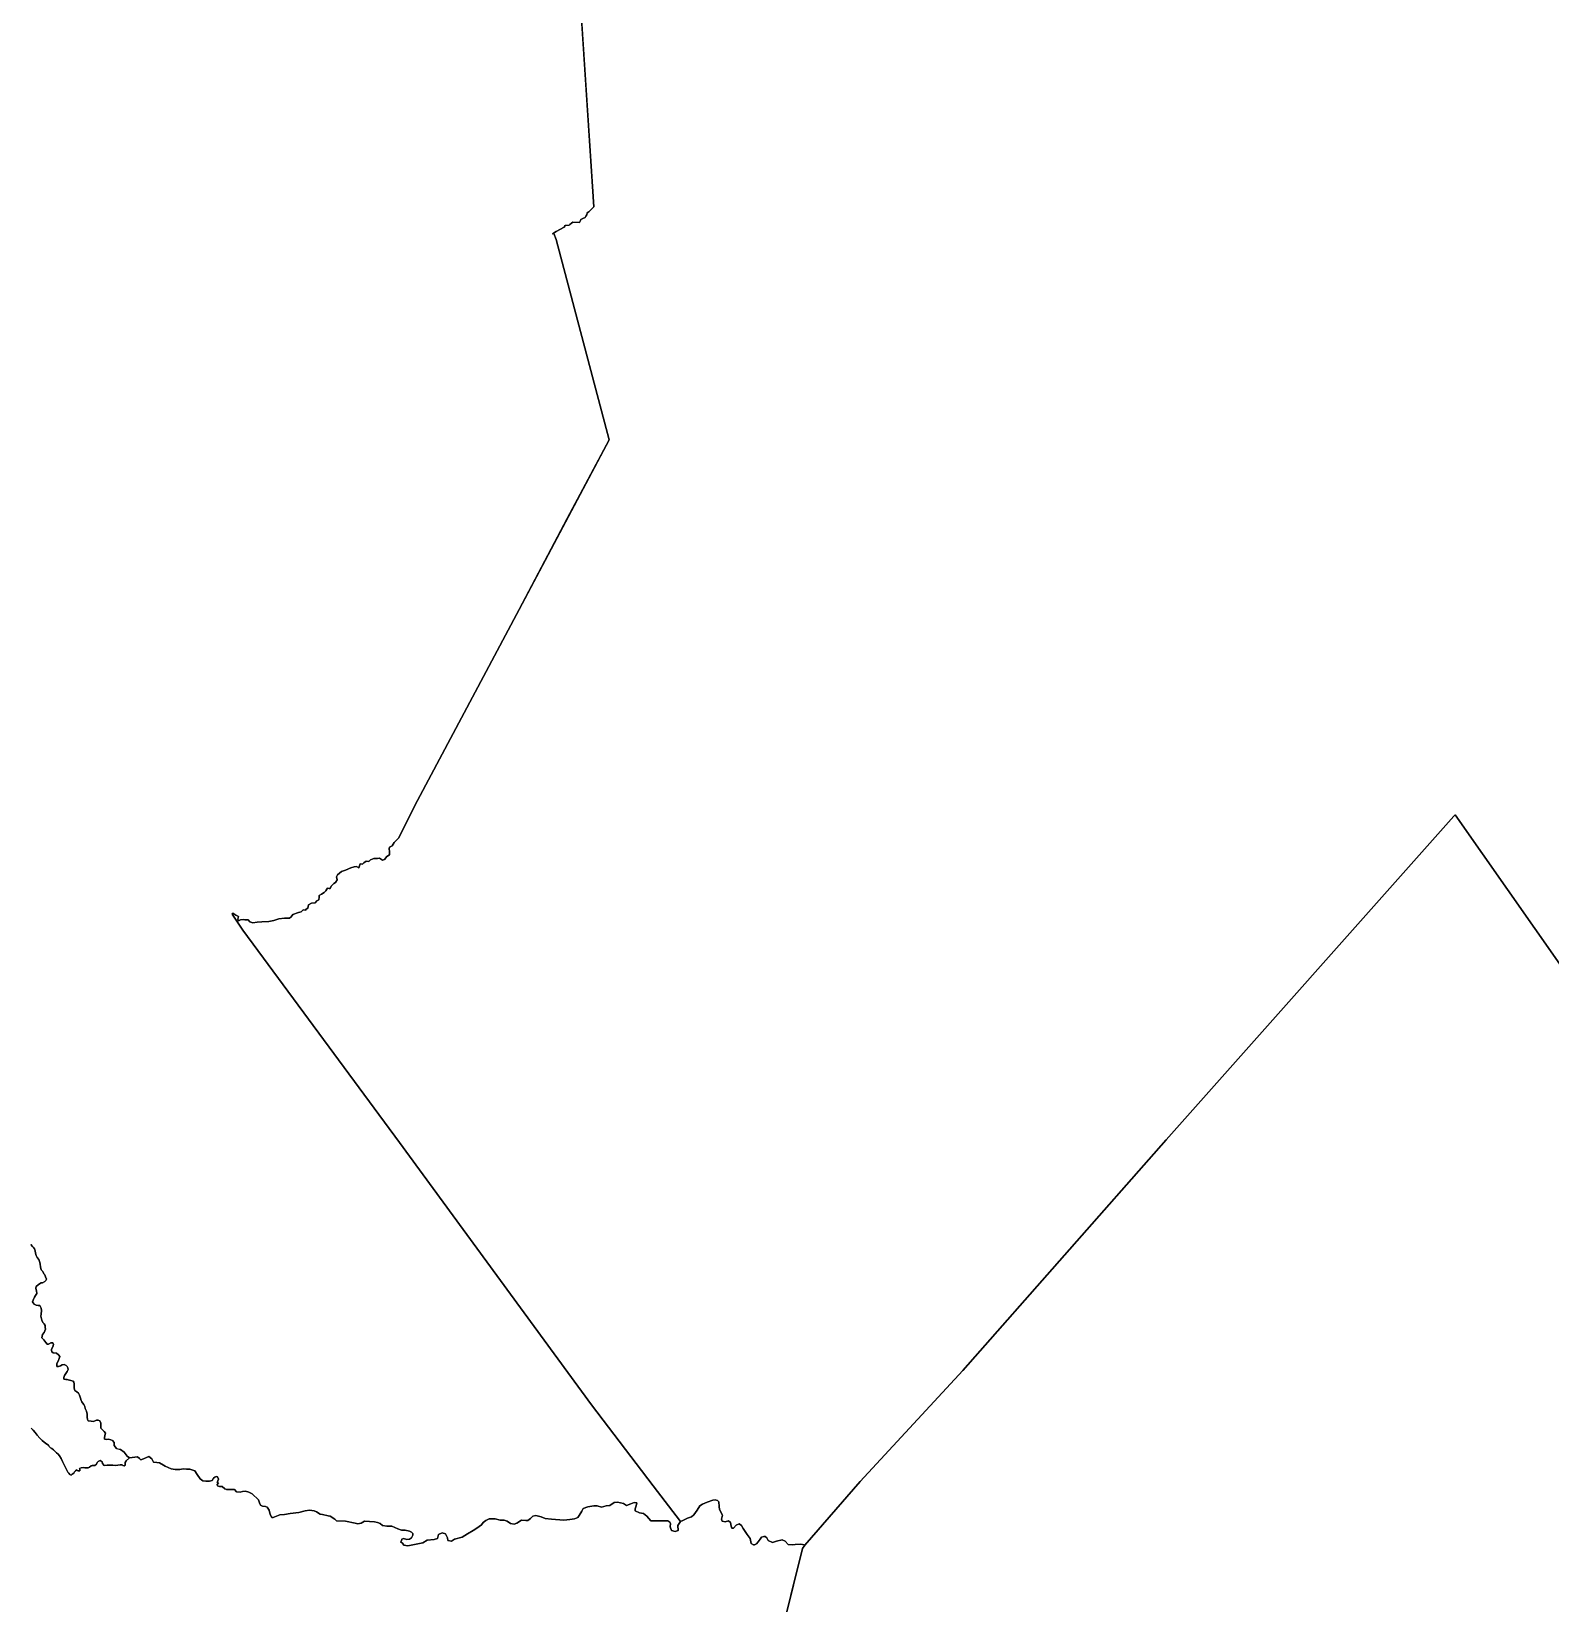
# Model space of a CAD drawing. Header units: inches. Extents: x 33.9 to 41.9, y -4.8 to 5.4.
# Drawn here: x 38.417 to 39.993, y -3.126 to -1.495 of the extents above; entities that cross this region are included whole.
import ezdxf

# ---------------------------------------------------------------- set-up
doc = ezdxf.new("R2010")
doc.units = ezdxf.units.IN
doc.header["$MEASUREMENT"] = 0
doc.layers.add('Counties', color=7, linetype='Continuous')

msp = doc.modelspace()

# ---------------------------------------------------------------- linework, layer by layer
at = {"layer": 'Counties'}
for points in [[(40.1938, -2.7357), (39.8942, -2.3079), (39.8928, -2.3094), (39.5942, -2.645), (39.3831, -2.8845), (39.2767, -2.9998), (39.2192, -3.0659), (39.2186, -3.0653), (39.2149, -3.0648), (39.2092, -3.0652), (39.206, -3.0654), (39.2018, -3.065), (39.1988, -3.0615), (39.1958, -3.0603), (39.1897, -3.0616), (39.1855, -3.0631), (39.1811, -3.0609), (39.1797, -3.0583), (39.1781, -3.0568), (39.1765, -3.0569), (39.1741, -3.0574), (39.1727, -3.0596), (39.1709, -3.0623), (39.169, -3.0645), (39.1669, -3.0653), (39.1661, -3.0655), (39.1636, -3.0641), (39.1626, -3.0587), (39.1595, -3.0546), (39.1552, -3.0486), (39.1536, -3.0452), (39.1509, -3.0437), (39.148, -3.0451), (39.1453, -3.048), (39.1433, -3.0481), (39.1428, -3.046), (39.1421, -3.0422), (39.14, -3.0406), (39.1364, -3.0414), (39.1334, -3.041), (39.1326, -3.0389), (39.1339, -3.0346), (39.1307, -3.0287), (39.1303, -3.0258), (39.1301, -3.0207), (39.1286, -3.0195), (39.1263, -3.0188), (39.1236, -3.0189), (39.1178, -3.0213), (39.1129, -3.0233), (39.1104, -3.0249), (39.1075, -3.0295), (39.1041, -3.0342), (39.1017, -3.0362), (39.0973, -3.0378), (39.0926, -3.0403), (39.0902, -3.0413), (39.0618, -3.0041), (38.998, -2.9201), (38.8893, -2.7717), (38.7987, -2.6478), (38.6359, -2.4275), (38.625, -2.4111), (38.6256, -2.4101), (38.6286, -2.4121), (38.6314, -2.4133), (38.6309, -2.4162), (38.6315, -2.4178), (38.6335, -2.4169), (38.6363, -2.4166), (38.6381, -2.4167), (38.6416, -2.4169), (38.6433, -2.4189), (38.6465, -2.42), (38.6509, -2.4191), (38.6558, -2.4188), (38.663, -2.4186), (38.6681, -2.4174), (38.6733, -2.4159), (38.6792, -2.415), (38.6844, -2.4151), (38.6862, -2.4136), (38.6879, -2.4114), (38.6937, -2.4093), (38.6965, -2.4085), (38.6985, -2.4064), (38.7011, -2.4067), (38.7017, -2.4058), (38.7034, -2.4047), (38.7038, -2.403), (38.7043, -2.4012), (38.7072, -2.3995), (38.711, -2.3992), (38.7129, -2.3972), (38.7149, -2.396), (38.7152, -2.3933), (38.7152, -2.3915), (38.7176, -2.3903), (38.7205, -2.3886), (38.7221, -2.3866), (38.7233, -2.385), (38.724, -2.3841), (38.7256, -2.3843), (38.7268, -2.3843), (38.7276, -2.382), (38.7305, -2.379), (38.7322, -2.3781), (38.7338, -2.3752), (38.7332, -2.3724), (38.7342, -2.3703), (38.7383, -2.3667), (38.7424, -2.3652), (38.7482, -2.3629), (38.7516, -2.3617), (38.7539, -2.3614), (38.7565, -2.3628), (38.7577, -2.3588), (38.7603, -2.3591), (38.7617, -2.3576), (38.7641, -2.356), (38.7666, -2.3563), (38.7686, -2.3545), (38.7721, -2.3531), (38.7759, -2.3533), (38.7777, -2.353), (38.7808, -2.355), (38.7829, -2.3541), (38.7855, -2.3511), (38.7881, -2.3493), (38.7883, -2.3459), (38.7879, -2.343), (38.7883, -2.3414), (38.7911, -2.3399), (38.7929, -2.3366), (38.7977, -2.3322), (38.8173, -2.2929), (38.9227, -2.0949), (38.9725, -2.0003), (39.016, -1.9186), (38.9611, -1.7109), (38.9589, -1.7048), (38.9573, -1.7051), (38.9611, -1.7024), (38.9693, -1.6982), (38.9704, -1.6962), (38.9746, -1.6959), (38.9755, -1.6954), (38.9771, -1.694), (38.9785, -1.6927), (38.9853, -1.6933), (38.9864, -1.6911), (38.9868, -1.6901), (38.989, -1.689), (38.9912, -1.6881), (38.992, -1.6868), (38.993, -1.6852), (38.9935, -1.6833), (38.995, -1.6822), (38.9973, -1.6802), (39.0003, -1.6768), (38.9594, -1.0529)], [(40.1938, -2.7357), (39.8942, -2.3079), (39.8928, -2.3094), (39.5942, -2.645), (39.3831, -2.8845), (39.2767, -2.9998), (39.2192, -3.0659), (39.2186, -3.0653), (39.2149, -3.0648), (39.2092, -3.0652), (39.206, -3.0654), (39.2018, -3.065), (39.1988, -3.0615), (39.1958, -3.0603), (39.1897, -3.0616), (39.1855, -3.0631), (39.1811, -3.0609), (39.1797, -3.0583), (39.1781, -3.0568), (39.1765, -3.0569), (39.1741, -3.0574), (39.1727, -3.0596), (39.1709, -3.0623), (39.169, -3.0645), (39.1669, -3.0653), (39.1661, -3.0655), (39.1636, -3.0641), (39.1626, -3.0587), (39.1595, -3.0546), (39.1552, -3.0486), (39.1536, -3.0452), (39.1509, -3.0437), (39.148, -3.0451), (39.1453, -3.048), (39.1433, -3.0481), (39.1428, -3.046), (39.1421, -3.0422), (39.14, -3.0406), (39.1364, -3.0414), (39.1334, -3.041), (39.1326, -3.0389), (39.1339, -3.0346), (39.1307, -3.0287), (39.1303, -3.0258), (39.1301, -3.0207), (39.1286, -3.0195), (39.1263, -3.0188), (39.1236, -3.0189), (39.1178, -3.0213), (39.1129, -3.0233), (39.1104, -3.0249), (39.1075, -3.0295), (39.1041, -3.0342), (39.1017, -3.0362), (39.0973, -3.0378), (39.0926, -3.0403), (39.0902, -3.0413), (39.0618, -3.0041), (38.998, -2.9201), (38.8893, -2.7717), (38.7987, -2.6478), (38.6359, -2.4275), (38.625, -2.4111), (38.6256, -2.4101), (38.6286, -2.4121), (38.6314, -2.4133), (38.6309, -2.4162), (38.6315, -2.4178), (38.6335, -2.4169), (38.6363, -2.4166), (38.6381, -2.4167), (38.6416, -2.4169), (38.6433, -2.4189), (38.6465, -2.42), (38.6509, -2.4191), (38.6558, -2.4188), (38.663, -2.4186), (38.6681, -2.4174), (38.6733, -2.4159), (38.6792, -2.415), (38.6844, -2.4151), (38.6862, -2.4136), (38.6879, -2.4114), (38.6937, -2.4093), (38.6965, -2.4085), (38.6985, -2.4064), (38.7011, -2.4067), (38.7017, -2.4058), (38.7034, -2.4047), (38.7038, -2.403), (38.7043, -2.4012), (38.7072, -2.3995), (38.711, -2.3992), (38.7129, -2.3972), (38.7149, -2.396), (38.7152, -2.3933), (38.7152, -2.3915), (38.7176, -2.3903), (38.7205, -2.3886), (38.7221, -2.3866), (38.7233, -2.385), (38.724, -2.3841), (38.7256, -2.3843), (38.7268, -2.3843), (38.7276, -2.382), (38.7305, -2.379), (38.7322, -2.3781), (38.7338, -2.3752), (38.7332, -2.3724), (38.7342, -2.3703), (38.7383, -2.3667), (38.7424, -2.3652), (38.7482, -2.3629), (38.7516, -2.3617), (38.7539, -2.3614), (38.7565, -2.3628), (38.7577, -2.3588), (38.7603, -2.3591), (38.7617, -2.3576), (38.7641, -2.356), (38.7666, -2.3563), (38.7686, -2.3545), (38.7721, -2.3531), (38.7759, -2.3533), (38.7777, -2.353), (38.7808, -2.355), (38.7829, -2.3541), (38.7855, -2.3511), (38.7881, -2.3493), (38.7883, -2.3459), (38.7879, -2.343), (38.7883, -2.3414), (38.7911, -2.3399), (38.7929, -2.3366), (38.7977, -2.3322), (38.8173, -2.2929), (38.9227, -2.0949), (38.9725, -2.0003), (39.016, -1.9186), (38.9611, -1.7109), (38.9589, -1.7048), (38.9573, -1.7051), (38.9611, -1.7024), (38.9693, -1.6982), (38.9704, -1.6962), (38.9746, -1.6959), (38.9755, -1.6954), (38.9771, -1.694), (38.9785, -1.6927), (38.9853, -1.6933), (38.9864, -1.6911), (38.9868, -1.6901), (38.989, -1.689), (38.9912, -1.6881), (38.992, -1.6868), (38.993, -1.6852), (38.9935, -1.6833), (38.995, -1.6822), (38.9973, -1.6802), (39.0003, -1.6768), (38.9594, -1.0529)], [(38.9609, -1.0764), (39.0003, -1.6768), (38.9973, -1.6802), (38.995, -1.6822), (38.9935, -1.6833), (38.993, -1.6852), (38.992, -1.6868), (38.9912, -1.6881), (38.989, -1.689), (38.9868, -1.6901), (38.9864, -1.6911), (38.9853, -1.6933), (38.9785, -1.6927), (38.9771, -1.694), (38.9755, -1.6954), (38.9746, -1.6959), (38.9704, -1.6962), (38.9693, -1.6982), (38.9611, -1.7024), (38.9573, -1.7051), (38.9589, -1.7048), (38.9611, -1.7109), (39.016, -1.9186), (38.9227, -2.0949), (38.8173, -2.2929), (38.7977, -2.3322), (38.7929, -2.3366), (38.7911, -2.3399), (38.7883, -2.3414), (38.7879, -2.343), (38.7883, -2.3459), (38.7881, -2.3493), (38.7855, -2.3511), (38.7829, -2.3541), (38.7808, -2.355), (38.7777, -2.353), (38.7759, -2.3533), (38.7721, -2.3531), (38.7686, -2.3545), (38.7666, -2.3563), (38.7641, -2.356), (38.7617, -2.3576), (38.7603, -2.3591), (38.7577, -2.3588), (38.7565, -2.3628), (38.7539, -2.3614), (38.7516, -2.3617), (38.7482, -2.3629), (38.7424, -2.3652), (38.7383, -2.3667), (38.7342, -2.3703), (38.7332, -2.3724), (38.7338, -2.3752), (38.7322, -2.3781), (38.7305, -2.379), (38.7276, -2.382), (38.7268, -2.3843), (38.7256, -2.3843), (38.724, -2.3841), (38.7233, -2.385), (38.7221, -2.3866), (38.7205, -2.3886), (38.7176, -2.3903), (38.7152, -2.3915), (38.7152, -2.3933), (38.7149, -2.396), (38.7129, -2.3972), (38.711, -2.3992), (38.7072, -2.3995), (38.7043, -2.4012), (38.7038, -2.403), (38.7034, -2.4047), (38.7017, -2.4058), (38.7011, -2.4067), (38.6985, -2.4064), (38.6965, -2.4085), (38.6937, -2.4093), (38.6879, -2.4114), (38.6862, -2.4136), (38.6844, -2.4151), (38.6792, -2.415), (38.6733, -2.4159), (38.6681, -2.4174), (38.663, -2.4186), (38.6558, -2.4188), (38.6509, -2.4191), (38.6465, -2.42), (38.6433, -2.4189), (38.6416, -2.4169), (38.6381, -2.4167), (38.6363, -2.4166), (38.6335, -2.4169), (38.6315, -2.4178), (38.6309, -2.4162), (38.6314, -2.4133), (38.6286, -2.4121), (38.6256, -2.4101), (38.625, -2.4111), (38.6359, -2.4275), (38.7987, -2.6478), (38.8893, -2.7717), (38.998, -2.9201), (39.0618, -3.0041), (39.0902, -3.0413), (39.0875, -3.0454), (39.0878, -3.0505), (39.0848, -3.0516), (39.081, -3.0504), (39.0795, -3.0469), (39.0799, -3.0434), (39.0792, -3.0418), (39.0769, -3.0406), (39.0593, -3.0406), (39.0553, -3.0357), (39.0518, -3.0329), (39.0475, -3.0323), (39.0432, -3.0303), (39.043, -3.0282), (39.0443, -3.0248), (39.0447, -3.0218), (39.0422, -3.0214), (39.0388, -3.023), (39.0341, -3.0246), (39.0312, -3.0224), (39.0249, -3.0212), (39.0213, -3.0216), (39.0168, -3.0247), (39.0131, -3.0251), (39.0081, -3.0263), (39.0038, -3.0251), (39.0001, -3.0249), (38.994, -3.0261), (38.9892, -3.0276), (38.9877, -3.0304), (38.9851, -3.035), (38.9835, -3.0371), (38.9802, -3.0383), (38.9755, -3.0391), (38.969, -3.0397), (38.9562, -3.0389), (38.9499, -3.038), (38.9456, -3.0363), (38.9399, -3.0351), (38.9371, -3.0356), (38.9347, -3.038), (38.9316, -3.0402), (38.9298, -3.0402), (38.9251, -3.0398), (38.9202, -3.0431), (38.9176, -3.0439), (38.9139, -3.0433), (38.9103, -3.0409), (38.9072, -3.0397), (38.9031, -3.0397), (38.8979, -3.0383), (38.8942, -3.0383), (38.8918, -3.0383), (38.8883, -3.0403), (38.8855, -3.0423), (38.8836, -3.0446), (38.8789, -3.048), (38.8751, -3.0504), (38.869, -3.0539), (38.8637, -3.0575), (38.8556, -3.0596), (38.8525, -3.0616), (38.8487, -3.061), (38.8483, -3.0582), (38.8464, -3.0541), (38.8428, -3.0531), (38.8389, -3.0548), (38.8381, -3.0588), (38.8346, -3.0598), (38.8273, -3.0607), (38.8228, -3.0633), (38.8074, -3.0664), (38.8032, -3.0659), (38.8018, -3.0638), (38.7998, -3.0624), (38.8005, -3.0612), (38.8009, -3.0594), (38.8026, -3.059), (38.8061, -3.06), (38.8091, -3.0596), (38.8111, -3.0582), (38.8125, -3.0555), (38.8124, -3.0537), (38.8111, -3.0522), (38.8088, -3.0512), (38.8045, -3.0503), (38.8005, -3.0501), (38.7968, -3.0488), (38.7937, -3.0474), (38.7908, -3.046), (38.7894, -3.0459), (38.7853, -3.0459), (38.7808, -3.0454), (38.7785, -3.0433), (38.7756, -3.0421), (38.7725, -3.0415), (38.7622, -3.041), (38.7589, -3.0428), (38.7555, -3.0435), (38.7526, -3.0431), (38.7427, -3.0408), (38.7333, -3.0404), (38.7316, -3.0389), (38.7266, -3.0358), (38.7245, -3.0354), (38.7187, -3.034), (38.7161, -3.0337), (38.7124, -3.0313), (38.71, -3.0303), (38.7051, -3.0296), (38.7007, -3.0301), (38.6941, -3.0319), (38.685, -3.0329), (38.6791, -3.034), (38.6745, -3.0343), (38.6674, -3.0371), (38.666, -3.0372), (38.6643, -3.0341), (38.6635, -3.0296), (38.6612, -3.0264), (38.6594, -3.0257), (38.6564, -3.0254), (38.6543, -3.0242), (38.6532, -3.022), (38.6523, -3.0186), (38.6456, -3.0126), (38.6421, -3.0106), (38.6387, -3.0098), (38.6357, -3.0101), (38.6332, -3.0106), (38.6296, -3.0105), (38.6275, -3.0081), (38.6192, -3.0081), (38.6175, -3.0073), (38.6147, -3.005), (38.6117, -3.0048), (38.6098, -3.0043), (38.6095, -3.0029), (38.6106, -3.001), (38.6093, -3.0009), (38.6108, -2.9972), (38.6098, -2.9948), (38.6085, -2.9945), (38.6071, -2.9951), (38.6057, -2.9962), (38.6041, -2.9985), (38.6013, -2.9992), (38.5975, -2.9993), (38.5945, -2.9989), (38.5919, -2.9969), (38.5885, -2.9923), (38.5862, -2.9885), (38.581, -2.9869), (38.5775, -2.987), (38.5741, -2.9867), (38.5707, -2.9871), (38.5658, -2.9873), (38.5618, -2.9864), (38.5554, -2.9839), (38.5538, -2.9827), (38.5497, -2.9803), (38.5468, -2.9801), (38.5432, -2.9797), (38.5415, -2.9761), (38.5386, -2.9739), (38.536, -2.9748), (38.5331, -2.9762), (38.53, -2.9771), (38.5289, -2.9757), (38.5268, -2.974), (38.5184, -2.975), (38.5159, -2.9735), (38.5128, -2.9691), (38.5092, -2.9666), (38.5068, -2.966), (38.5048, -2.9655), (38.5026, -2.9622), (38.5024, -2.9592), (38.5006, -2.9572), (38.499, -2.9566), (38.4966, -2.9558), (38.4946, -2.9561), (38.4925, -2.9556), (38.4924, -2.9541), (38.4932, -2.9507), (38.4934, -2.9497), (38.4921, -2.9477), (38.4904, -2.9461), (38.4888, -2.9445), (38.4885, -2.942), (38.4885, -2.9392), (38.4876, -2.9367), (38.486, -2.936), (38.484, -2.9361), (38.481, -2.9373), (38.4788, -2.937), (38.4756, -2.9369), (38.4747, -2.9354), (38.4745, -2.9328), (38.4745, -2.9297), (38.4737, -2.9266), (38.4725, -2.924), (38.472, -2.9218), (38.4709, -2.9198), (38.4698, -2.9182), (38.4688, -2.9171), (38.4682, -2.9155), (38.4676, -2.9133), (38.4666, -2.91), (38.4656, -2.9081), (38.4637, -2.9068), (38.4616, -2.9052), (38.4609, -2.9028), (38.4609, -2.9005), (38.461, -2.8983), (38.4607, -2.8965), (38.4598, -2.8955), (38.4575, -2.8948), (38.456, -2.8946), (38.4538, -2.8939), (38.4522, -2.8938), (38.4504, -2.8935), (38.4503, -2.8919), (38.4511, -2.8898), (38.4525, -2.8876), (38.4539, -2.8857), (38.4547, -2.8834), (38.4545, -2.8818), (38.4538, -2.8805), (38.4528, -2.8793), (38.4506, -2.8784), (38.4485, -2.8787), (38.4469, -2.8797), (38.4447, -2.8805), (38.4429, -2.8803), (38.4429, -2.879), (38.443, -2.8774), (38.4444, -2.8748), (38.4455, -2.872), (38.446, -2.8701), (38.4448, -2.8681), (38.4425, -2.8666), (38.4392, -2.8662), (38.4379, -2.8651), (38.4374, -2.8635), (38.4374, -2.8624), (38.4388, -2.86), (38.4397, -2.8577), (38.4389, -2.8559), (38.4369, -2.8558), (38.4345, -2.8571), (38.433, -2.8571), (38.4317, -2.8556), (38.4294, -2.8526), (38.428, -2.8513), (38.4273, -2.8505), (38.4283, -2.847), (38.4299, -2.8451), (38.4313, -2.8416), (38.431, -2.8399), (38.4308, -2.8378), (38.4299, -2.8362), (38.4286, -2.8346), (38.4276, -2.8323), (38.4264, -2.8283), (38.4267, -2.8261), (38.427, -2.8223), (38.4266, -2.8197), (38.4252, -2.8171), (38.4238, -2.8169), (38.4214, -2.8166), (38.4194, -2.8158), (38.4177, -2.8131), (38.4185, -2.8115), (38.4191, -2.8098), (38.4199, -2.8083), (38.4208, -2.8068), (38.4214, -2.8055), (38.4223, -2.8047), (38.422, -2.802), (38.4214, -2.8007), (38.4211, -2.799), (38.4217, -2.7974), (38.4238, -2.7955), (38.4251, -2.7947), (38.4267, -2.7937), (38.4281, -2.7934), (38.4307, -2.7921), (38.4317, -2.7911), (38.4322, -2.7896), (38.4314, -2.7874), (38.4304, -2.7852), (38.4294, -2.7842), (38.4284, -2.7819), (38.4269, -2.7801), (38.426, -2.7769), (38.4256, -2.774), (38.4254, -2.7725), (38.4251, -2.7714), (38.4244, -2.7692), (38.4225, -2.7671), (38.4217, -2.7651), (38.4208, -2.7626), (38.4206, -2.7603), (38.4198, -2.7582), (38.4189, -2.757), (38.4176, -2.7559), (38.416, -2.7538)], [(38.9609, -1.0764), (39.0003, -1.6768), (38.9973, -1.6802), (38.995, -1.6822), (38.9935, -1.6833), (38.993, -1.6852), (38.992, -1.6868), (38.9912, -1.6881), (38.989, -1.689), (38.9868, -1.6901), (38.9864, -1.6911), (38.9853, -1.6933), (38.9785, -1.6927), (38.9771, -1.694), (38.9755, -1.6954), (38.9746, -1.6959), (38.9704, -1.6962), (38.9693, -1.6982), (38.9611, -1.7024), (38.9573, -1.7051), (38.9589, -1.7048), (38.9611, -1.7109), (39.016, -1.9186), (38.9227, -2.0949), (38.8173, -2.2929), (38.7977, -2.3322), (38.7929, -2.3366), (38.7911, -2.3399), (38.7883, -2.3414), (38.7879, -2.343), (38.7883, -2.3459), (38.7881, -2.3493), (38.7855, -2.3511), (38.7829, -2.3541), (38.7808, -2.355), (38.7777, -2.353), (38.7759, -2.3533), (38.7721, -2.3531), (38.7686, -2.3545), (38.7666, -2.3563), (38.7641, -2.356), (38.7617, -2.3576), (38.7603, -2.3591), (38.7577, -2.3588), (38.7565, -2.3628), (38.7539, -2.3614), (38.7516, -2.3617), (38.7482, -2.3629), (38.7424, -2.3652), (38.7383, -2.3667), (38.7342, -2.3703), (38.7332, -2.3724), (38.7338, -2.3752), (38.7322, -2.3781), (38.7305, -2.379), (38.7276, -2.382), (38.7268, -2.3843), (38.7256, -2.3843), (38.724, -2.3841), (38.7233, -2.385), (38.7221, -2.3866), (38.7205, -2.3886), (38.7176, -2.3903), (38.7152, -2.3915), (38.7152, -2.3933), (38.7149, -2.396), (38.7129, -2.3972), (38.711, -2.3992), (38.7072, -2.3995), (38.7043, -2.4012), (38.7038, -2.403), (38.7034, -2.4047), (38.7017, -2.4058), (38.7011, -2.4067), (38.6985, -2.4064), (38.6965, -2.4085), (38.6937, -2.4093), (38.6879, -2.4114), (38.6862, -2.4136), (38.6844, -2.4151), (38.6792, -2.415), (38.6733, -2.4159), (38.6681, -2.4174), (38.663, -2.4186), (38.6558, -2.4188), (38.6509, -2.4191), (38.6465, -2.42), (38.6433, -2.4189), (38.6416, -2.4169), (38.6381, -2.4167), (38.6363, -2.4166), (38.6335, -2.4169), (38.6315, -2.4178), (38.6309, -2.4162), (38.6314, -2.4133), (38.6286, -2.4121), (38.6256, -2.4101), (38.625, -2.4111), (38.6359, -2.4275), (38.7987, -2.6478), (38.8893, -2.7717), (38.998, -2.9201), (39.0618, -3.0041), (39.0902, -3.0413), (39.0875, -3.0454), (39.0878, -3.0505), (39.0848, -3.0516), (39.081, -3.0504), (39.0795, -3.0469), (39.0799, -3.0434), (39.0792, -3.0418), (39.0769, -3.0406), (39.0593, -3.0406), (39.0553, -3.0357), (39.0518, -3.0329), (39.0475, -3.0323), (39.0432, -3.0303), (39.043, -3.0282), (39.0443, -3.0248), (39.0447, -3.0218), (39.0422, -3.0214), (39.0388, -3.023), (39.0341, -3.0246), (39.0312, -3.0224), (39.0249, -3.0212), (39.0213, -3.0216), (39.0168, -3.0247), (39.0131, -3.0251), (39.0081, -3.0263), (39.0038, -3.0251), (39.0001, -3.0249), (38.994, -3.0261), (38.9892, -3.0276), (38.9877, -3.0304), (38.9851, -3.035), (38.9835, -3.0371), (38.9802, -3.0383), (38.9755, -3.0391), (38.969, -3.0397), (38.9562, -3.0389), (38.9499, -3.038), (38.9456, -3.0363), (38.9399, -3.0351), (38.9371, -3.0356), (38.9347, -3.038), (38.9316, -3.0402), (38.9298, -3.0402), (38.9251, -3.0398), (38.9202, -3.0431), (38.9176, -3.0439), (38.9139, -3.0433), (38.9103, -3.0409), (38.9072, -3.0397), (38.9031, -3.0397), (38.8979, -3.0383), (38.8942, -3.0383), (38.8918, -3.0383), (38.8883, -3.0403), (38.8855, -3.0423), (38.8836, -3.0446), (38.8789, -3.048), (38.8751, -3.0504), (38.869, -3.0539), (38.8637, -3.0575), (38.8556, -3.0596), (38.8525, -3.0616), (38.8487, -3.061), (38.8483, -3.0582), (38.8464, -3.0541), (38.8428, -3.0531), (38.8389, -3.0548), (38.8381, -3.0588), (38.8346, -3.0598), (38.8273, -3.0607), (38.8228, -3.0633), (38.8074, -3.0664), (38.8032, -3.0659), (38.8018, -3.0638), (38.7998, -3.0624), (38.8005, -3.0612), (38.8009, -3.0594), (38.8026, -3.059), (38.8061, -3.06), (38.8091, -3.0596), (38.8111, -3.0582), (38.8125, -3.0555), (38.8124, -3.0537), (38.8111, -3.0522), (38.8088, -3.0512), (38.8045, -3.0503), (38.8005, -3.0501), (38.7968, -3.0488), (38.7937, -3.0474), (38.7908, -3.046), (38.7894, -3.0459), (38.7853, -3.0459), (38.7808, -3.0454), (38.7785, -3.0433), (38.7756, -3.0421), (38.7725, -3.0415), (38.7622, -3.041), (38.7589, -3.0428), (38.7555, -3.0435), (38.7526, -3.0431), (38.7427, -3.0408), (38.7333, -3.0404), (38.7316, -3.0389), (38.7266, -3.0358), (38.7245, -3.0354), (38.7187, -3.034), (38.7161, -3.0337), (38.7124, -3.0313), (38.71, -3.0303), (38.7051, -3.0296), (38.7007, -3.0301), (38.6941, -3.0319), (38.685, -3.0329), (38.6791, -3.034), (38.6745, -3.0343), (38.6674, -3.0371), (38.666, -3.0372), (38.6643, -3.0341), (38.6635, -3.0296), (38.6612, -3.0264), (38.6594, -3.0257), (38.6564, -3.0254), (38.6543, -3.0242), (38.6532, -3.022), (38.6523, -3.0186), (38.6456, -3.0126), (38.6421, -3.0106), (38.6387, -3.0098), (38.6357, -3.0101), (38.6332, -3.0106), (38.6296, -3.0105), (38.6275, -3.0081), (38.6192, -3.0081), (38.6175, -3.0073), (38.6147, -3.005), (38.6117, -3.0048), (38.6098, -3.0043), (38.6095, -3.0029), (38.6106, -3.001), (38.6093, -3.0009), (38.6108, -2.9972), (38.6098, -2.9948), (38.6085, -2.9945), (38.6071, -2.9951), (38.6057, -2.9962), (38.6041, -2.9985), (38.6013, -2.9992), (38.5975, -2.9993), (38.5945, -2.9989), (38.5919, -2.9969), (38.5885, -2.9923), (38.5862, -2.9885), (38.581, -2.9869), (38.5775, -2.987), (38.5741, -2.9867), (38.5707, -2.9871), (38.5658, -2.9873), (38.5618, -2.9864), (38.5554, -2.9839), (38.5538, -2.9827), (38.5497, -2.9803), (38.5468, -2.9801), (38.5432, -2.9797), (38.5415, -2.9761), (38.5386, -2.9739), (38.536, -2.9748), (38.5331, -2.9762), (38.53, -2.9771), (38.5289, -2.9757), (38.5268, -2.974), (38.5184, -2.975), (38.5159, -2.9735), (38.5128, -2.9691), (38.5092, -2.9666), (38.5068, -2.966), (38.5048, -2.9655), (38.5026, -2.9622), (38.5024, -2.9592), (38.5006, -2.9572), (38.499, -2.9566), (38.4966, -2.9558), (38.4946, -2.9561), (38.4925, -2.9556), (38.4924, -2.9541), (38.4932, -2.9507), (38.4934, -2.9497), (38.4921, -2.9477), (38.4904, -2.9461), (38.4888, -2.9445), (38.4885, -2.942), (38.4885, -2.9392), (38.4876, -2.9367), (38.486, -2.936), (38.484, -2.9361), (38.481, -2.9373), (38.4788, -2.937), (38.4756, -2.9369), (38.4747, -2.9354), (38.4745, -2.9328), (38.4745, -2.9297), (38.4737, -2.9266), (38.4725, -2.924), (38.472, -2.9218), (38.4709, -2.9198), (38.4698, -2.9182), (38.4688, -2.9171), (38.4682, -2.9155), (38.4676, -2.9133), (38.4666, -2.91), (38.4656, -2.9081), (38.4637, -2.9068), (38.4616, -2.9052), (38.4609, -2.9028), (38.4609, -2.9005), (38.461, -2.8983), (38.4607, -2.8965), (38.4598, -2.8955), (38.4575, -2.8948), (38.456, -2.8946), (38.4538, -2.8939), (38.4522, -2.8938), (38.4504, -2.8935), (38.4503, -2.8919), (38.4511, -2.8898), (38.4525, -2.8876), (38.4539, -2.8857), (38.4547, -2.8834), (38.4545, -2.8818), (38.4538, -2.8805), (38.4528, -2.8793), (38.4506, -2.8784), (38.4485, -2.8787), (38.4469, -2.8797), (38.4447, -2.8805), (38.4429, -2.8803), (38.4429, -2.879), (38.443, -2.8774), (38.4444, -2.8748), (38.4455, -2.872), (38.446, -2.8701), (38.4448, -2.8681), (38.4425, -2.8666), (38.4392, -2.8662), (38.4379, -2.8651), (38.4374, -2.8635), (38.4374, -2.8624), (38.4388, -2.86), (38.4397, -2.8577), (38.4389, -2.8559), (38.4369, -2.8558), (38.4345, -2.8571), (38.433, -2.8571), (38.4317, -2.8556), (38.4294, -2.8526), (38.428, -2.8513), (38.4273, -2.8505), (38.4283, -2.847), (38.4299, -2.8451), (38.4313, -2.8416), (38.431, -2.8399), (38.4308, -2.8378), (38.4299, -2.8362), (38.4286, -2.8346), (38.4276, -2.8323), (38.4264, -2.8283), (38.4267, -2.8261), (38.427, -2.8223), (38.4266, -2.8197), (38.4252, -2.8171), (38.4238, -2.8169), (38.4214, -2.8166), (38.4194, -2.8158), (38.4177, -2.8131), (38.4185, -2.8115), (38.4191, -2.8098), (38.4199, -2.8083), (38.4208, -2.8068), (38.4214, -2.8055), (38.4223, -2.8047), (38.422, -2.802), (38.4214, -2.8007), (38.4211, -2.799), (38.4217, -2.7974), (38.4238, -2.7955), (38.4251, -2.7947), (38.4267, -2.7937), (38.4281, -2.7934), (38.4307, -2.7921), (38.4317, -2.7911), (38.4322, -2.7896), (38.4314, -2.7874), (38.4304, -2.7852), (38.4294, -2.7842), (38.4284, -2.7819), (38.4269, -2.7801), (38.426, -2.7769), (38.4256, -2.774), (38.4254, -2.7725), (38.4251, -2.7714), (38.4244, -2.7692), (38.4225, -2.7671), (38.4217, -2.7651), (38.4208, -2.7626), (38.4206, -2.7603), (38.4198, -2.7582), (38.4189, -2.757), (38.4176, -2.7559), (38.416, -2.7538)], [(39.1438, -3.3633), (39.2169, -3.0692), (39.2192, -3.0659), (39.2767, -2.9998), (39.3831, -2.8845), (39.5942, -2.645), (39.8928, -2.3094), (39.8942, -2.3079), (40.1938, -2.7357)], [(39.1438, -3.3633), (39.2169, -3.0692), (39.2192, -3.0659), (39.2767, -2.9998), (39.3831, -2.8845), (39.5942, -2.645), (39.8928, -2.3094), (39.8942, -2.3079), (40.1938, -2.7357)], [(38.416, -2.7538), (38.4176, -2.7559), (38.4189, -2.757), (38.4198, -2.7582), (38.4206, -2.7603), (38.4208, -2.7626), (38.4217, -2.7651), (38.4225, -2.7671), (38.4244, -2.7692), (38.4251, -2.7714), (38.4254, -2.7725), (38.4256, -2.774), (38.426, -2.7769), (38.4269, -2.7801), (38.4284, -2.7819), (38.4294, -2.7842), (38.4304, -2.7852), (38.4314, -2.7874), (38.4322, -2.7896), (38.4317, -2.7911), (38.4307, -2.7921), (38.4281, -2.7934), (38.4267, -2.7937), (38.4251, -2.7947), (38.4238, -2.7955), (38.4217, -2.7974), (38.4211, -2.799), (38.4214, -2.8007), (38.422, -2.802), (38.4223, -2.8047), (38.4214, -2.8055), (38.4208, -2.8068), (38.4199, -2.8083), (38.4191, -2.8098), (38.4185, -2.8115), (38.4177, -2.8131), (38.4192, -2.8155), (38.4194, -2.8158), (38.4214, -2.8166), (38.4238, -2.8169), (38.4252, -2.8171), (38.4266, -2.8197), (38.427, -2.8223), (38.4267, -2.8261), (38.4264, -2.8283), (38.4276, -2.8323), (38.4286, -2.8346), (38.4299, -2.8362), (38.4308, -2.8378), (38.431, -2.8399), (38.4313, -2.8416), (38.4299, -2.8451), (38.4283, -2.847), (38.4273, -2.8505), (38.428, -2.8513), (38.4294, -2.8526), (38.4317, -2.8556), (38.433, -2.8571), (38.4345, -2.8571), (38.4369, -2.8558), (38.4389, -2.8559), (38.4397, -2.8577), (38.4388, -2.86), (38.4374, -2.8624), (38.4374, -2.8635), (38.4379, -2.8651), (38.4392, -2.8662), (38.4425, -2.8666), (38.4448, -2.8681), (38.446, -2.8701), (38.4455, -2.872), (38.4444, -2.8748), (38.443, -2.8774), (38.4429, -2.879), (38.4429, -2.8803), (38.4447, -2.8805), (38.4469, -2.8797), (38.4485, -2.8787), (38.4506, -2.8784), (38.4528, -2.8793), (38.4538, -2.8805), (38.4545, -2.8818), (38.4547, -2.8834), (38.4539, -2.8857), (38.4525, -2.8876), (38.4511, -2.8898), (38.4503, -2.8919), (38.4504, -2.8935), (38.4522, -2.8938), (38.4538, -2.8939), (38.4548, -2.8942), (38.456, -2.8946), (38.4575, -2.8948), (38.4598, -2.8955), (38.4607, -2.8965), (38.461, -2.8983), (38.4609, -2.9005), (38.4609, -2.9028), (38.4616, -2.9052), (38.4637, -2.9068), (38.4656, -2.9081), (38.4666, -2.91), (38.4676, -2.9133), (38.4682, -2.9155), (38.4688, -2.9171), (38.4698, -2.9182), (38.4709, -2.9198), (38.472, -2.9218), (38.4725, -2.924), (38.4737, -2.9266), (38.4745, -2.9297), (38.4745, -2.9328), (38.4747, -2.9354), (38.4756, -2.9369), (38.4788, -2.937), (38.481, -2.9373), (38.484, -2.9361), (38.486, -2.936), (38.4876, -2.9367), (38.4885, -2.9392), (38.4885, -2.942), (38.4888, -2.9445), (38.4904, -2.9461), (38.4921, -2.9477), (38.4934, -2.9497), (38.4932, -2.9507), (38.4924, -2.9541), (38.4925, -2.9556), (38.4946, -2.9561), (38.4966, -2.9558), (38.499, -2.9566), (38.5006, -2.9572), (38.5024, -2.9592), (38.5026, -2.9622), (38.5048, -2.9655), (38.5092, -2.9666), (38.5128, -2.9691), (38.5159, -2.9735), (38.5184, -2.975), (38.5149, -2.9783), (38.5139, -2.9801), (38.514, -2.9826), (38.513, -2.9833), (38.5115, -2.983), (38.5108, -2.9823), (38.5088, -2.9824), (38.5063, -2.9829), (38.5034, -2.983), (38.5012, -2.9827), (38.4978, -2.9827), (38.4951, -2.9829), (38.492, -2.983), (38.4904, -2.981), (38.49, -2.9794), (38.4881, -2.9778), (38.4859, -2.9791), (38.485, -2.98), (38.4841, -2.9817), (38.4823, -2.9832), (38.4797, -2.983), (38.4785, -2.9836), (38.4769, -2.9849), (38.4754, -2.9856), (38.4738, -2.9856), (38.4719, -2.9855), (38.4702, -2.9852), (38.4682, -2.9854), (38.4666, -2.9861), (38.467, -2.9868), (38.4667, -2.9886), (38.4649, -2.9886), (38.4636, -2.9877), (38.4623, -2.9886), (38.4614, -2.9897), (38.4607, -2.9909), (38.459, -2.9921), (38.4579, -2.9932), (38.4565, -2.9925), (38.4554, -2.9912), (38.4545, -2.9899), (38.4535, -2.988), (38.449, -2.9789), (38.4476, -2.9757), (38.4459, -2.9731), (38.4445, -2.9715), (38.4426, -2.97), (38.4412, -2.9687), (38.4395, -2.967), (38.4378, -2.9655), (38.4365, -2.9649), (38.435, -2.9634), (38.4343, -2.9621), (38.4325, -2.9611), (38.4299, -2.9589), (38.4278, -2.9573), (38.4267, -2.9561), (38.4255, -2.9547), (38.4225, -2.9515), (38.4205, -2.9488), (38.4184, -2.9464), (38.4164, -2.9445)], [(38.416, -2.7538), (38.4176, -2.7559), (38.4189, -2.757), (38.4198, -2.7582), (38.4206, -2.7603), (38.4208, -2.7626), (38.4217, -2.7651), (38.4225, -2.7671), (38.4244, -2.7692), (38.4251, -2.7714), (38.4254, -2.7725), (38.4256, -2.774), (38.426, -2.7769), (38.4269, -2.7801), (38.4284, -2.7819), (38.4294, -2.7842), (38.4304, -2.7852), (38.4314, -2.7874), (38.4322, -2.7896), (38.4317, -2.7911), (38.4307, -2.7921), (38.4281, -2.7934), (38.4267, -2.7937), (38.4251, -2.7947), (38.4238, -2.7955), (38.4217, -2.7974), (38.4211, -2.799), (38.4214, -2.8007), (38.422, -2.802), (38.4223, -2.8047), (38.4214, -2.8055), (38.4208, -2.8068), (38.4199, -2.8083), (38.4191, -2.8098), (38.4185, -2.8115), (38.4177, -2.8131), (38.4192, -2.8155), (38.4194, -2.8158), (38.4214, -2.8166), (38.4238, -2.8169), (38.4252, -2.8171), (38.4266, -2.8197), (38.427, -2.8223), (38.4267, -2.8261), (38.4264, -2.8283), (38.4276, -2.8323), (38.4286, -2.8346), (38.4299, -2.8362), (38.4308, -2.8378), (38.431, -2.8399), (38.4313, -2.8416), (38.4299, -2.8451), (38.4283, -2.847), (38.4273, -2.8505), (38.428, -2.8513), (38.4294, -2.8526), (38.4317, -2.8556), (38.433, -2.8571), (38.4345, -2.8571), (38.4369, -2.8558), (38.4389, -2.8559), (38.4397, -2.8577), (38.4388, -2.86), (38.4374, -2.8624), (38.4374, -2.8635), (38.4379, -2.8651), (38.4392, -2.8662), (38.4425, -2.8666), (38.4448, -2.8681), (38.446, -2.8701), (38.4455, -2.872), (38.4444, -2.8748), (38.443, -2.8774), (38.4429, -2.879), (38.4429, -2.8803), (38.4447, -2.8805), (38.4469, -2.8797), (38.4485, -2.8787), (38.4506, -2.8784), (38.4528, -2.8793), (38.4538, -2.8805), (38.4545, -2.8818), (38.4547, -2.8834), (38.4539, -2.8857), (38.4525, -2.8876), (38.4511, -2.8898), (38.4503, -2.8919), (38.4504, -2.8935), (38.4522, -2.8938), (38.4538, -2.8939), (38.4548, -2.8942), (38.456, -2.8946), (38.4575, -2.8948), (38.4598, -2.8955), (38.4607, -2.8965), (38.461, -2.8983), (38.4609, -2.9005), (38.4609, -2.9028), (38.4616, -2.9052), (38.4637, -2.9068), (38.4656, -2.9081), (38.4666, -2.91), (38.4676, -2.9133), (38.4682, -2.9155), (38.4688, -2.9171), (38.4698, -2.9182), (38.4709, -2.9198), (38.472, -2.9218), (38.4725, -2.924), (38.4737, -2.9266), (38.4745, -2.9297), (38.4745, -2.9328), (38.4747, -2.9354), (38.4756, -2.9369), (38.4788, -2.937), (38.481, -2.9373), (38.484, -2.9361), (38.486, -2.936), (38.4876, -2.9367), (38.4885, -2.9392), (38.4885, -2.942), (38.4888, -2.9445), (38.4904, -2.9461), (38.4921, -2.9477), (38.4934, -2.9497), (38.4932, -2.9507), (38.4924, -2.9541), (38.4925, -2.9556), (38.4946, -2.9561), (38.4966, -2.9558), (38.499, -2.9566), (38.5006, -2.9572), (38.5024, -2.9592), (38.5026, -2.9622), (38.5048, -2.9655), (38.5092, -2.9666), (38.5128, -2.9691), (38.5159, -2.9735), (38.5184, -2.975), (38.5149, -2.9783), (38.5139, -2.9801), (38.514, -2.9826), (38.513, -2.9833), (38.5115, -2.983), (38.5108, -2.9823), (38.5088, -2.9824), (38.5063, -2.9829), (38.5034, -2.983), (38.5012, -2.9827), (38.4978, -2.9827), (38.4951, -2.9829), (38.492, -2.983), (38.4904, -2.981), (38.49, -2.9794), (38.4881, -2.9778), (38.4859, -2.9791), (38.485, -2.98), (38.4841, -2.9817), (38.4823, -2.9832), (38.4797, -2.983), (38.4785, -2.9836), (38.4769, -2.9849), (38.4754, -2.9856), (38.4738, -2.9856), (38.4719, -2.9855), (38.4702, -2.9852), (38.4682, -2.9854), (38.4666, -2.9861), (38.467, -2.9868), (38.4667, -2.9886), (38.4649, -2.9886), (38.4636, -2.9877), (38.4623, -2.9886), (38.4614, -2.9897), (38.4607, -2.9909), (38.459, -2.9921), (38.4579, -2.9932), (38.4565, -2.9925), (38.4554, -2.9912), (38.4545, -2.9899), (38.4535, -2.988), (38.449, -2.9789), (38.4476, -2.9757), (38.4459, -2.9731), (38.4445, -2.9715), (38.4426, -2.97), (38.4412, -2.9687), (38.4395, -2.967), (38.4378, -2.9655), (38.4365, -2.9649), (38.435, -2.9634), (38.4343, -2.9621), (38.4325, -2.9611), (38.4299, -2.9589), (38.4278, -2.9573), (38.4267, -2.9561), (38.4255, -2.9547), (38.4225, -2.9515), (38.4205, -2.9488), (38.4184, -2.9464), (38.4164, -2.9445)], [(38.4164, -2.9445), (38.4184, -2.9464), (38.4205, -2.9488), (38.4225, -2.9515), (38.4255, -2.9547), (38.4267, -2.9561), (38.4278, -2.9573), (38.4299, -2.9589), (38.4325, -2.9611), (38.4343, -2.9621), (38.435, -2.9634), (38.4365, -2.9649), (38.4378, -2.9655), (38.4395, -2.967), (38.4412, -2.9687), (38.4426, -2.97), (38.4445, -2.9715), (38.4459, -2.9731), (38.4476, -2.9757), (38.449, -2.9789), (38.4535, -2.988), (38.4545, -2.9899), (38.4554, -2.9912), (38.4565, -2.9925), (38.4579, -2.9932), (38.459, -2.9921), (38.4607, -2.9909), (38.4614, -2.9897), (38.4623, -2.9886), (38.4636, -2.9877), (38.4649, -2.9886), (38.4667, -2.9886), (38.467, -2.9868), (38.4666, -2.9861), (38.4682, -2.9854), (38.4702, -2.9852), (38.4719, -2.9855), (38.4738, -2.9856), (38.4754, -2.9856), (38.4769, -2.9849), (38.4785, -2.9836), (38.4797, -2.983), (38.4823, -2.9832), (38.4841, -2.9817), (38.485, -2.98), (38.4859, -2.9791), (38.4881, -2.9778), (38.49, -2.9794), (38.4904, -2.981), (38.492, -2.983), (38.4951, -2.9829), (38.4978, -2.9827), (38.5012, -2.9827), (38.5034, -2.983), (38.5063, -2.9829), (38.5088, -2.9824), (38.5108, -2.9823), (38.5115, -2.983), (38.513, -2.9833), (38.514, -2.9826), (38.5139, -2.9801), (38.5149, -2.9783), (38.5184, -2.975), (38.5268, -2.974), (38.5289, -2.9757), (38.53, -2.9771), (38.5331, -2.9762), (38.536, -2.9748), (38.5386, -2.9739), (38.5415, -2.9761), (38.5432, -2.9797), (38.5468, -2.9801), (38.5497, -2.9803), (38.5538, -2.9827), (38.5554, -2.9839), (38.5618, -2.9864), (38.5658, -2.9873), (38.5707, -2.9871), (38.5741, -2.9867), (38.5775, -2.987), (38.581, -2.9869), (38.5862, -2.9885), (38.5885, -2.9923), (38.5919, -2.9969), (38.5945, -2.9989), (38.5975, -2.9993), (38.6013, -2.9992), (38.6041, -2.9985), (38.6057, -2.9962), (38.6071, -2.9951), (38.6085, -2.9945), (38.6098, -2.9948), (38.6108, -2.9972), (38.6093, -3.0009), (38.6106, -3.001), (38.6095, -3.0029), (38.6098, -3.0043), (38.6117, -3.0048), (38.6147, -3.005), (38.6175, -3.0073), (38.6192, -3.0081), (38.6275, -3.0081), (38.6296, -3.0105), (38.6332, -3.0106), (38.6357, -3.0101), (38.6387, -3.0098), (38.6421, -3.0106), (38.6456, -3.0126), (38.6523, -3.0186), (38.6532, -3.022), (38.6543, -3.0242), (38.6564, -3.0254), (38.6594, -3.0257), (38.6612, -3.0264), (38.6635, -3.0296), (38.6643, -3.0341), (38.666, -3.0372), (38.6674, -3.0371), (38.6745, -3.0343), (38.6791, -3.034), (38.685, -3.0329), (38.6941, -3.0319), (38.7007, -3.0301), (38.7051, -3.0296), (38.71, -3.0303), (38.7124, -3.0313), (38.7161, -3.0337), (38.7187, -3.034), (38.7245, -3.0354), (38.7266, -3.0358), (38.7316, -3.0389), (38.7333, -3.0404), (38.7427, -3.0408), (38.7526, -3.0431), (38.7555, -3.0435), (38.7589, -3.0428), (38.7622, -3.041), (38.7725, -3.0415), (38.7756, -3.0421), (38.7785, -3.0433), (38.7808, -3.0454), (38.7853, -3.0459), (38.7894, -3.0459), (38.7908, -3.046), (38.7937, -3.0474), (38.7968, -3.0488), (38.8005, -3.0501), (38.8045, -3.0503), (38.8088, -3.0512), (38.8111, -3.0522), (38.8124, -3.0537), (38.8125, -3.0555), (38.8111, -3.0582), (38.8091, -3.0596), (38.8061, -3.06), (38.8026, -3.059), (38.8009, -3.0594), (38.8005, -3.0612), (38.7998, -3.0624), (38.8018, -3.0638), (38.8032, -3.0659), (38.8074, -3.0664), (38.8228, -3.0633), (38.8273, -3.0607), (38.8346, -3.0598), (38.8381, -3.0588), (38.8389, -3.0548), (38.8428, -3.0531), (38.8464, -3.0541), (38.8483, -3.0582), (38.8487, -3.061), (38.8525, -3.0616), (38.8556, -3.0596), (38.8637, -3.0575), (38.869, -3.0539), (38.8751, -3.0504), (38.8789, -3.048), (38.8836, -3.0446), (38.8855, -3.0423), (38.8883, -3.0403), (38.8918, -3.0383), (38.8942, -3.0383), (38.8979, -3.0383), (38.9031, -3.0397), (38.9072, -3.0397), (38.9103, -3.0409), (38.9139, -3.0433), (38.9176, -3.0439), (38.9202, -3.0431), (38.9251, -3.0398), (38.9298, -3.0402), (38.9316, -3.0402), (38.9347, -3.038), (38.9371, -3.0356), (38.9399, -3.0351), (38.9456, -3.0363), (38.9499, -3.038), (38.9562, -3.0389), (38.969, -3.0397), (38.9755, -3.0391), (38.9802, -3.0383), (38.9835, -3.0371), (38.9851, -3.035), (38.9877, -3.0304), (38.9892, -3.0276), (38.994, -3.0261), (39.0001, -3.0249), (39.0038, -3.0251), (39.0081, -3.0263), (39.0131, -3.0251), (39.0168, -3.0247), (39.0213, -3.0216), (39.0249, -3.0212), (39.0312, -3.0224), (39.0341, -3.0246), (39.0388, -3.023), (39.0422, -3.0214), (39.0447, -3.0218), (39.0443, -3.0248), (39.043, -3.0282), (39.0432, -3.0303), (39.0475, -3.0323), (39.0518, -3.0329), (39.0553, -3.0357), (39.0593, -3.0406), (39.0769, -3.0406), (39.0792, -3.0418), (39.0799, -3.0434), (39.0795, -3.0469), (39.081, -3.0504), (39.0848, -3.0516), (39.0878, -3.0505), (39.0875, -3.0454), (39.0902, -3.0413), (39.0926, -3.0403), (39.0973, -3.0378), (39.1017, -3.0362), (39.1041, -3.0342), (39.1075, -3.0295), (39.1104, -3.0249), (39.1129, -3.0233), (39.1178, -3.0213), (39.1236, -3.0189), (39.1263, -3.0188), (39.1286, -3.0195), (39.1301, -3.0207), (39.1303, -3.0258), (39.1307, -3.0287), (39.1339, -3.0346), (39.1326, -3.0389), (39.1334, -3.041), (39.1364, -3.0414), (39.14, -3.0406), (39.1421, -3.0422), (39.1428, -3.046), (39.1433, -3.0481), (39.1453, -3.048), (39.148, -3.0451), (39.1509, -3.0437), (39.1536, -3.0452), (39.1552, -3.0486), (39.1595, -3.0546), (39.1626, -3.0587), (39.1636, -3.0641), (39.1661, -3.0655), (39.1669, -3.0653), (39.169, -3.0645), (39.1709, -3.0623), (39.1727, -3.0596), (39.1741, -3.0574), (39.1765, -3.0569), (39.1781, -3.0568), (39.1797, -3.0583), (39.1811, -3.0609), (39.1855, -3.0631), (39.1897, -3.0616), (39.1958, -3.0603), (39.1988, -3.0615), (39.2018, -3.065), (39.206, -3.0654), (39.2092, -3.0652), (39.2149, -3.0648), (39.2186, -3.0653), (39.2192, -3.0659), (39.2169, -3.0692), (39.1891, -3.1811)], [(38.4164, -2.9445), (38.4184, -2.9464), (38.4205, -2.9488), (38.4225, -2.9515), (38.4255, -2.9547), (38.4267, -2.9561), (38.4278, -2.9573), (38.4299, -2.9589), (38.4325, -2.9611), (38.4343, -2.9621), (38.435, -2.9634), (38.4365, -2.9649), (38.4378, -2.9655), (38.4395, -2.967), (38.4412, -2.9687), (38.4426, -2.97), (38.4445, -2.9715), (38.4459, -2.9731), (38.4476, -2.9757), (38.449, -2.9789), (38.4535, -2.988), (38.4545, -2.9899), (38.4554, -2.9912), (38.4565, -2.9925), (38.4579, -2.9932), (38.459, -2.9921), (38.4607, -2.9909), (38.4614, -2.9897), (38.4623, -2.9886), (38.4636, -2.9877), (38.4649, -2.9886), (38.4667, -2.9886), (38.467, -2.9868), (38.4666, -2.9861), (38.4682, -2.9854), (38.4702, -2.9852), (38.4719, -2.9855), (38.4738, -2.9856), (38.4754, -2.9856), (38.4769, -2.9849), (38.4785, -2.9836), (38.4797, -2.983), (38.4823, -2.9832), (38.4841, -2.9817), (38.485, -2.98), (38.4859, -2.9791), (38.4881, -2.9778), (38.49, -2.9794), (38.4904, -2.981), (38.492, -2.983), (38.4951, -2.9829), (38.4978, -2.9827), (38.5012, -2.9827), (38.5034, -2.983), (38.5063, -2.9829), (38.5088, -2.9824), (38.5108, -2.9823), (38.5115, -2.983), (38.513, -2.9833), (38.514, -2.9826), (38.5139, -2.9801), (38.5149, -2.9783), (38.5184, -2.975), (38.5268, -2.974), (38.5289, -2.9757), (38.53, -2.9771), (38.5331, -2.9762), (38.536, -2.9748), (38.5386, -2.9739), (38.5415, -2.9761), (38.5432, -2.9797), (38.5468, -2.9801), (38.5497, -2.9803), (38.5538, -2.9827), (38.5554, -2.9839), (38.5618, -2.9864), (38.5658, -2.9873), (38.5707, -2.9871), (38.5741, -2.9867), (38.5775, -2.987), (38.581, -2.9869), (38.5862, -2.9885), (38.5885, -2.9923), (38.5919, -2.9969), (38.5945, -2.9989), (38.5975, -2.9993), (38.6013, -2.9992), (38.6041, -2.9985), (38.6057, -2.9962), (38.6071, -2.9951), (38.6085, -2.9945), (38.6098, -2.9948), (38.6108, -2.9972), (38.6093, -3.0009), (38.6106, -3.001), (38.6095, -3.0029), (38.6098, -3.0043), (38.6117, -3.0048), (38.6147, -3.005), (38.6175, -3.0073), (38.6192, -3.0081), (38.6275, -3.0081), (38.6296, -3.0105), (38.6332, -3.0106), (38.6357, -3.0101), (38.6387, -3.0098), (38.6421, -3.0106), (38.6456, -3.0126), (38.6523, -3.0186), (38.6532, -3.022), (38.6543, -3.0242), (38.6564, -3.0254), (38.6594, -3.0257), (38.6612, -3.0264), (38.6635, -3.0296), (38.6643, -3.0341), (38.666, -3.0372), (38.6674, -3.0371), (38.6745, -3.0343), (38.6791, -3.034), (38.685, -3.0329), (38.6941, -3.0319), (38.7007, -3.0301), (38.7051, -3.0296), (38.71, -3.0303), (38.7124, -3.0313), (38.7161, -3.0337), (38.7187, -3.034), (38.7245, -3.0354), (38.7266, -3.0358), (38.7316, -3.0389), (38.7333, -3.0404), (38.7427, -3.0408), (38.7526, -3.0431), (38.7555, -3.0435), (38.7589, -3.0428), (38.7622, -3.041), (38.7725, -3.0415), (38.7756, -3.0421), (38.7785, -3.0433), (38.7808, -3.0454), (38.7853, -3.0459), (38.7894, -3.0459), (38.7908, -3.046), (38.7937, -3.0474), (38.7968, -3.0488), (38.8005, -3.0501), (38.8045, -3.0503), (38.8088, -3.0512), (38.8111, -3.0522), (38.8124, -3.0537), (38.8125, -3.0555), (38.8111, -3.0582), (38.8091, -3.0596), (38.8061, -3.06), (38.8026, -3.059), (38.8009, -3.0594), (38.8005, -3.0612), (38.7998, -3.0624), (38.8018, -3.0638), (38.8032, -3.0659), (38.8074, -3.0664), (38.8228, -3.0633), (38.8273, -3.0607), (38.8346, -3.0598), (38.8381, -3.0588), (38.8389, -3.0548), (38.8428, -3.0531), (38.8464, -3.0541), (38.8483, -3.0582), (38.8487, -3.061), (38.8525, -3.0616), (38.8556, -3.0596), (38.8637, -3.0575), (38.869, -3.0539), (38.8751, -3.0504), (38.8789, -3.048), (38.8836, -3.0446), (38.8855, -3.0423), (38.8883, -3.0403), (38.8918, -3.0383), (38.8942, -3.0383), (38.8979, -3.0383), (38.9031, -3.0397), (38.9072, -3.0397), (38.9103, -3.0409), (38.9139, -3.0433), (38.9176, -3.0439), (38.9202, -3.0431), (38.9251, -3.0398), (38.9298, -3.0402), (38.9316, -3.0402), (38.9347, -3.038), (38.9371, -3.0356), (38.9399, -3.0351), (38.9456, -3.0363), (38.9499, -3.038), (38.9562, -3.0389), (38.969, -3.0397), (38.9755, -3.0391), (38.9802, -3.0383), (38.9835, -3.0371), (38.9851, -3.035), (38.9877, -3.0304), (38.9892, -3.0276), (38.994, -3.0261), (39.0001, -3.0249), (39.0038, -3.0251), (39.0081, -3.0263), (39.0131, -3.0251), (39.0168, -3.0247), (39.0213, -3.0216), (39.0249, -3.0212), (39.0312, -3.0224), (39.0341, -3.0246), (39.0388, -3.023), (39.0422, -3.0214), (39.0447, -3.0218), (39.0443, -3.0248), (39.043, -3.0282), (39.0432, -3.0303), (39.0475, -3.0323), (39.0518, -3.0329), (39.0553, -3.0357), (39.0593, -3.0406), (39.0769, -3.0406), (39.0792, -3.0418), (39.0799, -3.0434), (39.0795, -3.0469), (39.081, -3.0504), (39.0848, -3.0516), (39.0878, -3.0505), (39.0875, -3.0454), (39.0902, -3.0413), (39.0926, -3.0403), (39.0973, -3.0378), (39.1017, -3.0362), (39.1041, -3.0342), (39.1075, -3.0295), (39.1104, -3.0249), (39.1129, -3.0233), (39.1178, -3.0213), (39.1236, -3.0189), (39.1263, -3.0188), (39.1286, -3.0195), (39.1301, -3.0207), (39.1303, -3.0258), (39.1307, -3.0287), (39.1339, -3.0346), (39.1326, -3.0389), (39.1334, -3.041), (39.1364, -3.0414), (39.14, -3.0406), (39.1421, -3.0422), (39.1428, -3.046), (39.1433, -3.0481), (39.1453, -3.048), (39.148, -3.0451), (39.1509, -3.0437), (39.1536, -3.0452), (39.1552, -3.0486), (39.1595, -3.0546), (39.1626, -3.0587), (39.1636, -3.0641), (39.1661, -3.0655), (39.1669, -3.0653), (39.169, -3.0645), (39.1709, -3.0623), (39.1727, -3.0596), (39.1741, -3.0574), (39.1765, -3.0569), (39.1781, -3.0568), (39.1797, -3.0583), (39.1811, -3.0609), (39.1855, -3.0631), (39.1897, -3.0616), (39.1958, -3.0603), (39.1988, -3.0615), (39.2018, -3.065), (39.206, -3.0654), (39.2092, -3.0652), (39.2149, -3.0648), (39.2186, -3.0653), (39.2192, -3.0659), (39.2169, -3.0692), (39.1891, -3.1811)]]:
    msp.add_lwpolyline(points, dxfattribs=at)

doc.saveas('drawing.dxf')
